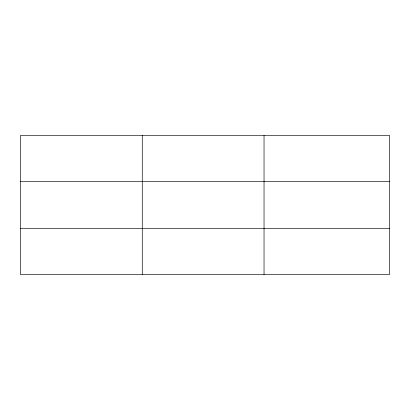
<?xml version="1.0" encoding="UTF-8"?>
<svg xmlns="http://www.w3.org/2000/svg" width="410" height="410" viewBox="0 0 410 410"><rect width="100%" height="100%" fill="white"/><g stroke="black" fill="none" stroke-linecap="round" stroke-linejoin="round"><path stroke-width="0.61" d="M142.27 135.402L142.27 274.597M264.04 135.402L264.04 274.597M389.5 228.662L389.5 274.597L20.5 274.597L20.5 135.402L389.5 135.402L389.5 228.662L20.5 228.662M20.5 181.338L389.5 181.338"/></g></svg>
